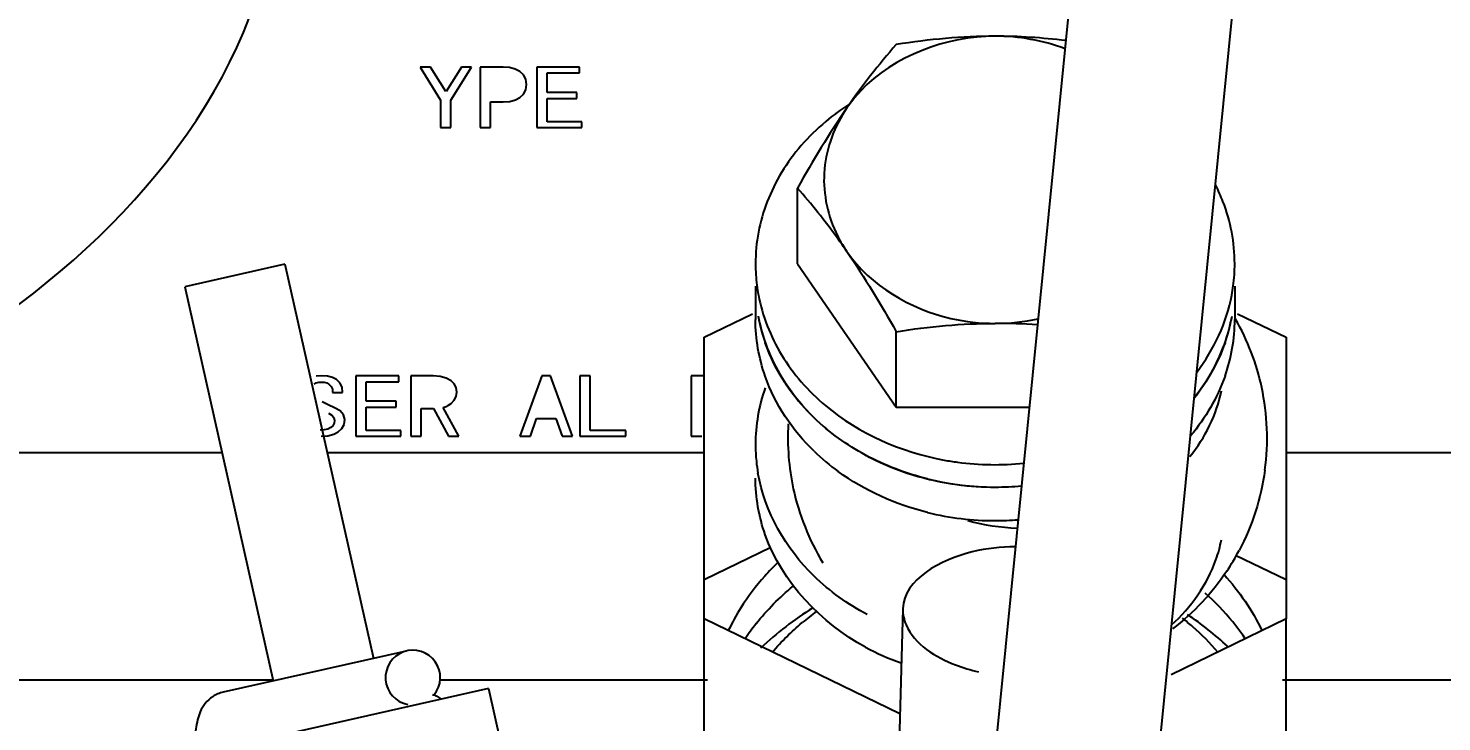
# Model space of a CAD drawing. Header units: millimetres. Extents: x 9130 to 9550, y -18883 to -17651.
# Drawn here: x 9355.6414 to 9356.0544, y -18046.0648 to -18045.8623 of the extents above; entities that cross this region are included whole.
import ezdxf

# ---------------------------------------------------------------- set-up
doc = ezdxf.new("R2010")
doc.units = ezdxf.units.MM
doc.layers.add('3884027_DKREDXF_CONTINUOUS_LINE', color=7, linetype='Continuous')
doc.styles.add('KOTE ZA MONNTAZU', font='simplex.shx', dxfattribs={"width": 0.7, "oblique": 8, "height": 3})
doc.dimstyles.new('KOTE ZA MONTAZU u cm', dxfattribs={"dimscale": 0, "dimtxt": 1.5, "dimasz": 1.5, "dimexe": 0.8, "dimexo": 0.1, "dimgap": 1, "dimtad": 1, "dimdec": 1, "dimlfac": 10, "dimzin": 12, "dimdsep": 46, "dimtxsty": 'KOTE ZA MONNTAZU', "dimcen": 1.5, "dimclrt": 1, "dimadec": 0, "dimazin": 0, "dimtfac": 1, "dimtdec": 1, "dimtmove": 0, "dimatfit": 3, "dimfxl": 1, "dimtolj": 2, "dimtzin": 0, "dimarcsym": 0})

# ---------------------------------------------------------------- blocks, each defined once
blk = doc.blocks.new('*D1102')
at = {"color": 0, "lineweight": -2, "transparency": 16777216}
for p, q in [((9345.409900719793, -18047.62649770107), (9345.409900719793, -18048.7073860062)), ((9359.40990071979, -18047.62649770108), (9359.40990071979, -18048.7073860062)), ((9346.009900719793, -18048.5073860062), (9358.809900719789, -18048.5073860062))]:
    blk.add_line(p, q, dxfattribs=at)
at = {"color": 0, "transparency": 16777216}
for points in [[(9346.009900719793, -18048.4073860062), (9346.009900719793, -18048.6073860062), (9345.409900719793, -18048.5073860062)], [(9358.809900719789, -18048.4073860062), (9358.809900719789, -18048.6073860062), (9359.40990071979, -18048.5073860062)]]:
    blk.add_solid(points, dxfattribs=at)
at = {"layer": 'Defpoints', "color": 0, "transparency": 16777216}
for p in [(9345.409900719793, -18047.52649770107), (9359.40990071979, -18047.52649770108), (9359.40990071979, -18048.5073860062)]:
    blk.add_point(p, dxfattribs=at)
at = {"color": 1, "transparency": 16777216, "insert": (9352.40990071979, -18047.7073860062), "char_height": 3, "width": 6.92318780531059, "attachment_point": 5, "style": 'KOTE ZA MONNTAZU'}
blk.add_mtext('\\A2;{\\H0.4x;140 cm}', dxfattribs=at)

msp = doc.modelspace()

# ---------------------------------------------------------------- linework, layer by layer
at = {"layer": '3884027_DKREDXF_CONTINUOUS_LINE', "color": 6, "linetype": 'Continuous'}
for p, q in [((9355.951013219461, -18045.80081927127), (9355.912133245796, -18046.19161795366)), ((9355.998379382445, -18045.80553165965), (9355.95949940878, -18046.19633034204)), ((9355.866165692876, -18045.93106270212), (9355.866165692876, -18045.90898622521)), ((9355.716426044613, -18045.931205382), (9355.68715885313, -18045.93778233188)), ((9355.716427469424, -18045.93120506182), (9355.742299324405, -18046.04633389018)), ((9355.866165692876, -18045.93106270212), (9355.895033206334, -18045.97299624641)), ((9355.687157428316, -18045.93778265207), (9355.713029283297, -18046.05291148043)), ((9355.853900719792, -18045.93759836466), (9355.853900719792, -18045.94740185848)), ((9355.993900719792, -18045.93759836466), (9355.993900719792, -18045.94740185848)), ((9355.895033206334, -18045.97299624641), (9355.895033206334, -18045.95091976951)), ((9355.895033206334, -18045.97299624641), (9355.933883590931, -18045.97299624641)), ((9355.698053143564, -18045.98626819481), (9355.555343813086, -18045.98626819481)), ((9355.838900719793, -18045.98626819481), (9355.728801306735, -18045.98626819481)), ((9356.268900719793, -18045.98626819481), (9356.008900719791, -18045.98626819481)), ((9355.896949057767, -18046.03183596203), (9355.894602463211, -18046.11515834485)), ((9355.838900719793, -18046.09240639495), (9355.838900719793, -18046.03483139425)), ((9356.008900719791, -18046.1056344688), (9356.008900719791, -18046.03483139425)), ((9355.751812450393, -18046.04419609186), (9355.69835866682, -18046.0562082747)), ((9355.77593125187, -18046.05517511322), (9355.686413085486, -18046.07529171696)), ((9355.775931850005, -18046.05517497881), (9355.779439898137, -18046.0707856674))]:
    msp.add_line(p, q, dxfattribs=at)
at = {"layer": '3884027_DKREDXF_CONTINUOUS_LINE', "color": 7, "linetype": 'Continuous'}
for p, q in [((9355.755958481526, -18045.87365012056), (9355.7619009098, -18045.88326317209)), ((9355.758908320024, -18045.87365012056), (9355.755958481526, -18045.87365012056)), ((9355.763397204688, -18045.88081456463), (9355.758908320024, -18045.87365012056)), ((9355.768014343203, -18045.87365012056), (9355.763525458535, -18045.88081456463)), ((9355.764936250862, -18045.88326317209), (9355.7709641817, -18045.87365012056)), ((9355.7709641817, -18045.87365012056), (9355.768014343203, -18045.87365012056)), ((9355.773443756085, -18045.87365012056), (9355.773443756085, -18045.89132779009)), ((9355.780198458726, -18045.87365012056), (9355.773443756085, -18045.87365012056)), ((9355.782072482123, -18045.87378617052), (9355.780198458726, -18045.87365012056)), ((9355.786110223295, -18045.87590718314), (9355.785072104934, -18045.87491976887)), ((9355.789988502425, -18045.87365012056), (9355.789988502425, -18045.89132779009)), ((9355.80251462821, -18045.87365012056), (9355.789988502425, -18045.87365012056)), ((9355.80251462821, -18045.87536649699), (9355.80251462821, -18045.87365012056)), ((9355.786782810848, -18045.88023744811), (9355.78699591265, -18045.87872871382)), ((9355.793023843487, -18045.88108663212), (9355.793023843487, -18045.87536649699)), ((9355.793023843487, -18045.87536649699), (9355.80251462821, -18045.87536649699)), ((9355.801745105126, -18045.88108663212), (9355.793023843487, -18045.88108663212)), ((9355.793023843487, -18045.88961141367), (9355.793023843487, -18045.88280300855)), ((9355.793023843487, -18045.88280300855), (9355.801745105126, -18045.88280300855)), ((9355.801745105126, -18045.88280300855), (9355.801745105126, -18045.88108663212)), ((9355.7619009098, -18045.88326317209), (9355.7619009098, -18045.89132779009)), ((9355.764936250862, -18045.89132779009), (9355.764936250862, -18045.88326317209)), ((9355.776479097143, -18045.89132779009), (9355.776479097143, -18045.88380058937)), ((9355.776479097143, -18045.88380058937), (9355.780198458726, -18045.88380058937)), ((9355.780198458726, -18045.88380058937), (9355.782102637206, -18045.88365999975)), ((9355.7619009098, -18045.89132779009), (9355.764936250862, -18045.89132779009)), ((9355.773443756085, -18045.89132779009), (9355.776479097143, -18045.89132779009)), ((9355.789988502425, -18045.89132779009), (9355.803155897449, -18045.89132779009)), ((9355.803155897449, -18045.88961141367), (9355.793023843487, -18045.88961141367)), ((9355.803155897449, -18045.89132779009), (9355.803155897449, -18045.88961141367)), ((9355.838900719793, -18045.95251625896), (9355.853057907536, -18045.94566125411)), ((9355.994743532052, -18045.94566125411), (9356.008900719791, -18045.95251625896)), ((9355.838900719793, -18046.03483139425), (9355.838900719793, -18045.95251625896)), ((9356.008900719791, -18045.95251625896), (9356.008900719791, -18046.03483139425)), ((9355.72710896604, -18045.96380623516), (9355.725536707405, -18045.96396257378)), ((9355.728825094973, -18045.96392452506), (9355.72710896604, -18045.96380623516)), ((9355.732490986828, -18045.96587593482), (9355.731469596862, -18045.96489450515)), ((9355.737155517438, -18045.96380623516), (9355.737155517438, -18045.98148390469)), ((9355.74968164322, -18045.96380623516), (9355.737155517438, -18045.96380623516)), ((9355.740190858496, -18045.97124274672), (9355.740190858496, -18045.96552261159)), ((9355.740190858496, -18045.96552261159), (9355.74968164322, -18045.96552261159)), ((9355.74968164322, -18045.96552261159), (9355.74968164322, -18045.96380623516)), ((9355.75318724839, -18045.96380623516), (9355.75318724839, -18045.98148390469)), ((9355.759685443334, -18045.96380623516), (9355.75318724839, -18045.96380623516)), ((9355.791492397542, -18045.96380623516), (9355.785079705163, -18045.98148390469)), ((9355.794057474495, -18045.96380623516), (9355.791492397542, -18045.96380623516)), ((9355.800470166878, -18045.98148390469), (9355.794057474495, -18045.96380623516)), ((9355.802564979722, -18045.96380623516), (9355.802564979722, -18045.98148390469)), ((9355.805600320784, -18045.96380623516), (9355.802564979722, -18045.96380623516)), ((9355.805600320784, -18045.97976752826), (9355.805600320784, -18045.96380623516)), ((9355.835141457015, -18045.96380623516), (9355.835141457015, -18045.98148390469)), ((9355.838818067316, -18045.96380623516), (9355.835141457015, -18045.96380623516)), ((9355.730315312232, -18045.96870345009), (9355.733265150726, -18045.96870345009)), ((9355.729079106955, -18045.97232223068), (9355.72728613693, -18045.97141083477)), ((9355.73095658147, -18045.9731472192), (9355.729079106955, -18045.97232223068)), ((9355.732585158477, -18045.97404811072), (9355.73095658147, -18045.9731472192)), ((9355.748912120138, -18045.97124274672), (9355.740190858496, -18045.97124274672)), ((9355.740190858496, -18045.97976752826), (9355.740190858496, -18045.97295912315)), ((9355.740190858496, -18045.97295912315), (9355.748912120138, -18045.97295912315)), ((9355.748912120138, -18045.97295912315), (9355.748912120138, -18045.97124274672)), ((9355.756222589449, -18045.98148390469), (9355.756222589449, -18045.97332187981)), ((9355.756222589449, -18045.97332187981), (9355.759813697181, -18045.97332187981)), ((9355.759813697181, -18045.97332187981), (9355.764174328002, -18045.98148390469)), ((9355.767252420346, -18045.98148390469), (9355.762635281832, -18045.97305653003)), ((9355.733031960548, -18045.97923812333), (9355.733687416601, -18045.978019622)), ((9355.733687416601, -18045.978019622), (9355.733906419964, -18045.97659340748)), ((9355.788157797508, -18045.98148390469), (9355.789953351372, -18045.97631462226)), ((9355.789953351372, -18045.97631462226), (9355.795596520666, -18045.97631462226)), ((9355.795596520666, -18045.97631462226), (9355.797392074533, -18045.98148390469)), ((9355.73198261225, -18045.98022097409), (9355.733031960548, -18045.97923812333)), ((9355.737155517438, -18045.98148390469), (9355.750322912458, -18045.98148390469)), ((9355.750322912458, -18045.97976752826), (9355.740190858496, -18045.97976752826)), ((9355.750322912458, -18045.98148390469), (9355.750322912458, -18045.97976752826)), ((9355.75318724839, -18045.98148390469), (9355.756222589449, -18045.98148390469)), ((9355.764174328002, -18045.98148390469), (9355.767252420346, -18045.98148390469)), ((9355.785079705163, -18045.98148390469), (9355.788157797508, -18045.98148390469)), ((9355.797392074533, -18045.98148390469), (9355.800470166878, -18045.98148390469)), ((9355.802564979722, -18045.98148390469), (9355.81598888244, -18045.98148390469)), ((9355.81598888244, -18045.97976752826), (9355.805600320784, -18045.97976752826)), ((9355.81598888244, -18045.98148390469), (9355.81598888244, -18045.97976752826)), ((9355.835141457015, -18045.98148390469), (9355.838176798077, -18045.98148390469)), ((9355.838900719793, -18046.02331933352), (9355.858371836754, -18046.01389128865)), ((9355.994124849489, -18046.01616475844), (9356.008900719791, -18046.02331933352)), ((9355.896084898248, -18046.06252035535), (9355.838900719793, -18046.03483139425)), ((9356.008900719791, -18046.03483139425), (9355.975296684084, -18046.05110269276)), ((9355.413900719794, -18046.05257799918), (9355.712954343087, -18046.05257799918)), ((9355.761615373138, -18046.05257799918), (9355.839900719793, -18046.05257799918)), ((9356.007900719795, -18046.05257799918), (9356.223900719795, -18046.05257799918))]:
    msp.add_line(p, q, dxfattribs=at)
for points in [[(9355.785072104934, -18045.87491976887), (9355.783698112771, -18045.87420256121), (9355.782072482123, -18045.87378617052)], [(9355.78699591265, -18045.87872871382), (9355.786776894654, -18045.87720100682), (9355.786110223295, -18045.87590718314)], [(9355.782102637206, -18045.88365999975), (9355.783750614, -18045.88323178182), (9355.785072104934, -18045.88253765877)], [(9355.785072104934, -18045.88253765877), (9355.78612719415, -18045.8815281905), (9355.786782810848, -18045.88023744811)], [(9355.724928650632, -18045.96625484263), (9355.72556878692, -18045.96590122545), (9355.726305723465, -18045.96568824681), (9355.72710896604, -18045.96562001847)], [(9355.72710896604, -18045.96562001847), (9355.7279152492, -18045.96568878677), (9355.728651834708, -18045.96590234555), (9355.729289281453, -18045.96625484263)], [(9355.731469596862, -18045.96489450515), (9355.730305323044, -18045.96429277998), (9355.728825094973, -18045.96392452506)], [(9355.764943851087, -18045.96525726181), (9355.763483665249, -18045.96446581753), (9355.761735897964, -18045.96397544344), (9355.759685443334, -18045.96380623516)], [(9355.766611151108, -18045.96861276093), (9355.76642661683, -18045.96727230126), (9355.765853911902, -18045.96613038735), (9355.764943851087, -18045.96525726181)], [(9355.729289281453, -18045.96625484263), (9355.729944263303, -18045.96688809985), (9355.730312047102, -18045.9677251644), (9355.730315312232, -18045.96870345009)], [(9355.733265150726, -18045.96870345009), (9355.733119897077, -18045.96717254751), (9355.732490986828, -18045.96587593482)], [(9355.764943851087, -18045.97187757088), (9355.765858267581, -18045.97096744962), (9355.766426960583, -18045.96986168911), (9355.766611151108, -18045.96861276093)], [(9355.733906419964, -18045.97659340748), (9355.73356662899, -18045.97517755174), (9355.732585158477, -18045.97404811072)], [(9355.762635281832, -18045.97305653003), (9355.763493614015, -18045.97276929506), (9355.764255353477, -18045.97236328394), (9355.764943851087, -18045.97187757088)], [(9355.729161027602, -18045.97468893501), (9355.730124155592, -18045.97526831611), (9355.730737379627, -18045.97598168965), (9355.73095658147, -18045.97686547498)], [(9355.73095658147, -18045.97686547498), (9355.730822300922, -18045.97768406933), (9355.730425597068, -18045.97837856256), (9355.72980229684, -18045.97895132578)], [(9355.72980229684, -18045.97895132578), (9355.728959093552, -18045.97937152521), (9355.72790101433, -18045.97960665835), (9355.7267242045, -18045.9796768391)], [(9355.726980712194, -18045.98148390469), (9355.728980472692, -18045.98133936747), (9355.730679431088, -18045.98090210106), (9355.73198261225, -18045.98022097409)]]:
    msp.add_lwpolyline(points, dxfattribs=at)
at = {"layer": '3884027_DKREDXF_CONTINUOUS_LINE', "color": 6, "linetype": 'Continuous'}
for centre, radius, start, end in [((9356.044896268091, -18045.99864597169), 0.199438540547, 138.7139480399759, 145.4666876256368), ((9355.91552571409, -18045.90968253294), 0.04243146522300001, 136.8106926492131, 145.3985311200264), ((9355.91798827024, -18045.94159980694), 0.067887945881, 122.8124731542765, 129.9421776666534), ((9355.914861780942, -18045.93788743246), 0.06303444625200001, 129.929761688896, 139.0270939962858), ((9355.911140284587, -18045.93463526556), 0.05809219250100001, 139.0421421512247, 148.648086408393), ((9355.90767501918, -18045.93249438086), 0.054019016674, 148.6749589366444, 158.7561665946527), ((9355.717762580922, -18046.03943231347), 0.197584578293, 35.92227479641172, 41.3154171447319), ((9355.94093502714, -18045.93213286918), 0.05313438616300001, 21.19643365319252, 26.80990191560997), ((9355.904948989091, -18045.93139948618), 0.051081517705, 158.7929003313553, 169.2583965416185), ((9355.942852450497, -18045.93139948618), 0.051081517705, 10.74160345838151, 21.20709966864468), ((9355.903511885374, -18045.9310859301), 0.04961117101600001, 169.3048400061626, 179.9731740700352), ((9355.913108871793, -18045.90509915909), 0.03949164227200001, 205.1380754904322, 214.5938287549242), ((9355.710594371785, -18046.04454051995), 0.20638642264, 34.54084511445015, 35.90317450032408), ((9355.944289554218, -18045.9310859301), 0.04961117101600001, 0.02682592996483955, 10.6951599938374), ((9355.903125193794, -18045.9310606105), 0.049224474043, 180.0024345753652, 183.8196973677258), ((9355.944676245797, -18045.9310606105), 0.049224474043, 356.1803026322742, 359.9975654242179), ((9355.903564608716, -18045.93102818941), 0.049665072751, 183.8232466628425, 190.6966644502452), ((9355.94434778119, -18045.93103905372), 0.04955364505400001, 352.4407260541608, 356.1807332216971), ((9355.904948989091, -18045.93072591805), 0.051081517705, 190.7416034583815, 201.2070996686446), ((9355.944114217402, -18045.93100872019), 0.04978916944200001, 349.3075097252586, 352.4414807599349), ((9355.90767501918, -18045.92963102337), 0.054019016674, 201.2438334053473, 211.3250410633556), ((9355.92391262641, -18045.8892652837), 0.05922222936900001, 269.9884806945385, 282.2669891739143), ((9355.923795881006, -18046.11288620346), 0.164398725019, 85.64604007592808, 89.96346187992286), ((9355.944354363988, -18045.94738438802), 0.04954635888700001, 350.2714823071745, 359.979797028934), ((9355.932967823772, -18045.98214698844), 0.07042222767600001, 12.2583671252942, 29.69499012053767), ((9355.943157468611, -18045.94714734987), 0.050766106688, 340.6817719497873, 350.2360682998216), ((9355.911140284587, -18045.92749013867), 0.05809219250100001, 211.351913591607, 220.9578578487754), ((9355.914861780942, -18045.92423797177), 0.063034446251, 220.972906003714, 230.070238311104), ((9355.904643936234, -18045.98412483311), 0.050766072, 160.6817651005922, 170.2360645908833), ((9355.932807774005, -18045.9820157414), 0.070550948443, 352.3852475660453, 12.12661167850081), ((9355.903447038634, -18045.98388779446), 0.04954632192200001, 170.2714786690445, 179.9797969887049), ((9355.933811928839, -18045.9819651813), 0.07044129592000002, 176.6570817017551, 192.1512084580524), ((9355.90322054762, -18045.98386624355), 0.049319827994, 180.00474030762, 185.7227993677855), ((9355.916623553903, -18045.93861662755), 0.065668502126, 225.9901385936338, 234.038698505386), ((9355.903559941684, -18045.98383459899), 0.04966068602400001, 185.7200810628617, 189.7272679447149), ((9355.92376849281, -18045.90758993353), 0.082172184594, 259.6408722421041, 262.4348971188604), ((9355.923904908012, -18045.90626218036), 0.08350634967600001, 262.4620500905033, 275.761828343058), ((9355.933794757782, -18045.98182275299), 0.07045463446400001, 192.2673796963246, 211.2715595749854), ((9355.92387718917, -18045.92334000796), 0.082768815873, 256.2323477630452, 270.0162888080661), ((9355.933319039143, -18045.94068973132), 0.067694879742, 255.0762401019842, 267.5080683733651), ((9355.923900546362, -18045.92271173087), 0.083397089618, 270.0001191520748, 274.638307733846), ((9355.933558944687, -18045.98206902083), 0.06979485032000002, 326.2151492148415, 331.9910568561698), ((9355.924172122412, -18046.11655694524), 0.100431525587, 122.2121338072449, 133.2270836808606), ((9355.92368032917, -18046.11648152292), 0.100342050474, 47.23809135935758, 55.75262760632314), ((9355.753810028842, -18046.05194670439), 0.008000000000000002, 320.2944953840253, 259.1956520234644)]:
    msp.add_arc(centre, radius, start, end, dxfattribs=at)
at = {"layer": '3884027_DKREDXF_CONTINUOUS_LINE', "color": 7, "linetype": 'Continuous'}
for centre, radius, start, end in [((9355.904681961738, -18045.93733213738), 0.05080583514100001, 190.2696029663234, 199.3165262496421), ((9355.90491382102, -18045.93727360909), 0.051044380087, 190.2878493194318, 201.208792120771), ((9355.942852450497, -18045.9372615806), 0.051081517705, 338.7929003313553, 349.2583965416185), ((9355.943119477846, -18045.93733213738), 0.05080583514100001, 340.6834737503579, 349.7303970336765), ((9355.914928181455, -18045.93070894097), 0.063126999728, 220.9777216905352, 230.3792879295304), ((9355.92387718917, -18045.91353651414), 0.082768815874, 256.2323477630452, 270.0162888080661), ((9355.923896677888, -18045.91305357301), 0.08325175375700002, 262.4445772018705, 270.0027817314862), ((9355.923900983582, -18045.91292847215), 0.08337685452500002, 269.9998187273464, 275.3226263393837), ((9355.949113282184, -18046.00354479911), 0.04172212673, 340.4293032955219, 348.6443370962436), ((9355.912111689255, -18046.07177895685), 0.074348208604, 134.0630501597256, 138.3136997069086), ((9355.908985660039, -18046.06906250898), 0.07020713814200001, 138.2726209535227, 147.70175661877), ((9355.93565067525, -18046.08266638123), 0.07437246683700001, 39.15832505259679, 48.15921139423853), ((9355.905360479037, -18046.06670717715), 0.06588435758500001, 147.7486134799882, 154.4020760448205), ((9355.91649439695, -18046.09475153636), 0.07653301895100001, 125.8286054545321, 129.7342982545528), ((9355.93213918841, -18046.09371890997), 0.07520695720100001, 48.83844793874574, 51.81761318773545), ((9355.938698251275, -18046.08008830683), 0.07038143878900001, 35.95816090893056, 39.09758675002827), ((9355.90856128376, -18046.07967446064), 0.06969971326900001, 141.4065105358929, 145.9129781125429), ((9355.934633676954, -18046.09094158166), 0.071474210864, 40.53679534718835, 48.87852804938953), ((9355.93988294712, -18046.07922122553), 0.06891334653700001, 34.07446034215329, 35.95299879273035), ((9355.921816251308, -18045.97656450065), 0.07550246809400002, 241.7296797552414, 250.3798521721631)]:
    msp.add_arc(centre, radius, start, end, dxfattribs=at)
at = {"layer": '3884027_DKREDXF_CONTINUOUS_LINE', "color": 6, "linetype": 'Continuous'}
for points, knots in [([(9355.55341926469, -18045.98653957595), (9355.571501821885, -18045.9809991996), (9355.635727577546, -18045.95366056231), (9355.694412386247, -18045.89917162041), (9355.709147271265, -18045.84988741104)], [0, 0, 0, 0, 0.2688235167, 1, 1, 1, 1]), ([(9355.880599449605, -18045.92752073972), (9355.887423486487, -18045.93743347618), (9355.903277949341, -18045.94681301841), (9355.919560800978, -18045.94848751187), (9355.923900719792, -18045.94848751187)], [0, 0, 0, 0, 0.7349578087, 1, 1, 1, 1]), ([(9355.929802045297, -18046.01375241533), (9355.925572504273, -18046.01381023181), (9355.913410126997, -18046.01480678882), (9355.897193519862, -18046.02311288887), (9355.89694962933, -18046.03183704217)], [0, 0, 0, 0, 0.3264469891, 1, 1, 1, 1]), ([(9355.89694962933, -18046.03183704217), (9355.89690490428, -18046.03343689183), (9355.898676228097, -18046.04134835019), (9355.906580015924, -18046.04599267527), (9355.912361599361, -18046.04823408542)], [0, 0, 0, 0, 0.2051540393, 1, 1, 1, 1]), ([(9355.69835866682, -18046.0562082747), (9355.697282057265, -18046.05645021138), (9355.695324757979, -18046.05731038151), (9355.693779239782, -18046.05874857751), (9355.693158820892, -18046.05950321139)], [0, 0, 0, 0, 0.5304099528, 1, 1, 1, 1]), ([(9355.693158820892, -18046.05950321139), (9355.692557863165, -18046.06023417409), (9355.691611055068, -18046.06178496967), (9355.691093192685, -18046.06350668794), (9355.690896424074, -18046.06432476355)], [0, 0, 0, 0, 0.5293335677000001, 1, 1, 1, 1]), ([(9355.759538334156, -18046.05685625471), (9355.75997512278, -18046.0570176183), (9355.760813685696, -18046.05739633813), (9355.761601958942, -18046.05786823369), (9355.761978274271, -18046.05811762697)], [0, 0, 0, 0, 0.5077356028, 1, 1, 1, 1]), ([(9355.690896424074, -18046.06432476355), (9355.690688386343, -18046.0651896911), (9355.69036869814, -18046.06697038421), (9355.69023500298, -18046.06877221063), (9355.690192992815, -18046.06968630897)], [0, 0, 0, 0, 0.4929437811, 1, 1, 1, 1])]:
    msp.add_open_spline(points, degree=3, knots=knots, dxfattribs=at)
for points in [[(9355.923900719792, -18045.86462042328), (9355.909750358953, -18045.86462042328), (9355.89426449717, -18045.87031631425), (9355.88458908698, -18045.88064196917)], [(9355.923900719792, -18045.86462042328), (9355.914244120378, -18045.86462042328), (9355.904572621848, -18045.86555285962), (9355.895033206334, -18045.86705268092)], [(9355.944543713658, -18045.86590703294), (9355.93769844109, -18045.86508587176), (9355.930795069815, -18045.86462042328), (9355.923900719792, -18045.86462042328)], [(9355.944329897977, -18045.86828038099), (9355.937853083373, -18045.86584900128), (9355.93081886511, -18045.86462042328), (9355.923900719792, -18045.86462042328)], [(9355.880599449609, -18045.88558719542), (9355.87540298081, -18045.89313569297), (9355.870679199876, -18045.90101055234), (9355.866165692876, -18045.90898622521)], [(9355.880599449609, -18045.88558719542), (9355.8770081942, -18045.89080392695), (9355.874604538863, -18045.89711110994), (9355.874040615674, -18045.90341931047)], [(9355.874040615674, -18045.90341931047), (9355.87348406566, -18045.90964503267), (9355.874707857218, -18045.91621414365), (9355.877357613268, -18045.92187525288)], [(9355.880599449602, -18045.92752073971), (9355.885795918397, -18045.93506923726), (9355.890519699331, -18045.94294409664), (9355.895033206334, -18045.95091976951)], [(9355.98293375633, -18045.96261154153), (9355.987882855288, -18045.9560977347), (9355.991521212747, -18045.94828514309), (9355.993038903633, -18045.94024649431)], [(9355.85673621164, -18045.96394152099), (9355.854887727912, -18045.95866212266), (9355.853900719792, -18045.95299551014), (9355.853900719792, -18045.94740185848)], [(9355.895033206334, -18045.95091976951), (9355.904572621848, -18045.94941994821), (9355.914244120378, -18045.94848751187), (9355.923900719792, -18045.94848751187)], [(9355.870998249588, -18045.98584674271), (9355.864737511985, -18045.97978710441), (9355.859615512329, -18045.97216500439), (9355.85673621164, -18045.96394152099)], [(9355.991065227945, -18045.96394152099), (9355.988852743254, -18045.97026053144), (9355.985342269656, -18045.97622098772), (9355.981022112415, -18045.98133579202)], [(9355.980795649519, -18045.98738925469), (9355.985280435389, -18045.98188467661), (9355.988624259671, -18045.97515074284), (9355.990018649632, -18045.96818874882)], [(9355.874403245109, -18045.97257479306), (9355.884120515131, -18045.98072440082), (9355.896516960545, -18045.98614183766), (9355.908992499002, -18045.98842271109)], [(9355.870998249588, -18046.02231519363), (9355.862791921232, -18046.01437246133), (9355.856542543306, -18046.00348168091), (9355.854613218862, -18045.99222519261)], [(9355.904179440813, -18046.00373077603), (9355.894881380622, -18046.00144107296), (9355.885806858949, -18045.99739901585), (9355.878060468416, -18045.99176962003)], [(9356.00273656568, -18045.99136456065), (9356.00163638366, -18045.99951297339), (9355.99903916277, -18046.00758542194), (9355.995179024556, -18046.0148453368)], [(9355.886491946983, -18046.03349087827), (9355.88086604171, -18046.03050771636), (9355.87557391809, -18046.02674388677), (9355.870998249588, -18046.02231519363)], [(9355.991567645202, -18046.02088025369), (9355.987284216184, -18046.02728373915), (9355.981867131262, -18046.03305447365), (9355.97573388972, -18046.03771663391)], [(9355.912361599361, -18046.04823408542), (9355.914537598861, -18046.04907767912), (9355.916782747941, -18046.04975480329), (9355.919054381304, -18046.05028987899)]]:
    msp.add_open_spline(points, degree=3, dxfattribs=at)
at = {"layer": '3884027_DKREDXF_CONTINUOUS_LINE', "color": 7, "linetype": 'Continuous'}
for points in [[(9355.870998249588, -18045.97604324889), (9355.864737511985, -18045.96998361059), (9355.859615512329, -18045.96236151057), (9355.85673621164, -18045.95413802717)], [(9355.857326763655, -18045.95573981361), (9355.85963285505, -18045.96169175242), (9355.863090048466, -18045.96728097545), (9355.867269530188, -18045.97210545114)], [(9355.991065227945, -18045.95413802717), (9355.989030605006, -18045.95994905207), (9355.985904230432, -18045.96545502466), (9355.98206218337, -18045.97026609265)], [(9355.98214534567, -18045.97016165496), (9355.985599542726, -18045.96581572513), (9355.988469035967, -18045.96091629811), (9355.990474675933, -18045.95573981361)], [(9355.88605586257, -18045.98698580386), (9355.88059409505, -18045.9840420142), (9355.875456567383, -18045.98035836238), (9355.870998249588, -18045.97604324889)], [(9355.904179440813, -18045.99392728222), (9355.89789795641, -18045.99238042902), (9355.891750519733, -18045.99005511664), (9355.88605586257, -18045.98698580386)], [(9355.886055969439, -18045.98698560565), (9355.88651413335, -18045.98723263149), (9355.886974718223, -18045.987474599), (9355.887437523654, -18045.98771145646)], [(9355.887437523654, -18045.98771145646), (9355.895360035645, -18045.99176608919), (9355.904128010292, -18045.99441065946), (9355.912950307242, -18045.99558254655)], [(9355.85673621164, -18046.01021348285), (9355.854887727966, -18046.00493408668), (9355.853900719792, -18045.99926747621), (9355.853900719792, -18045.99367382661)], [(9355.88605586257, -18046.04306124708), (9355.873136361695, -18046.03609788248), (9355.861586250032, -18046.02406552519), (9355.85673621164, -18046.01021348285)], [(9355.975461969256, -18046.03656236039), (9355.98116100365, -18046.03141642777), (9355.985856775123, -18046.02475670758), (9355.98842507545, -18046.01752044826)], [(9355.990785505159, -18046.02185770032), (9355.995211456366, -18046.02674322781), (9355.999014327028, -18046.03229655604), (9356.001859389851, -18046.03824323919)], [(9355.854084590146, -18046.03619642156), (9355.857284892796, -18046.0321846158), (9355.860938933447, -18046.02850410404), (9355.864892083666, -18046.02523162396)], [(9355.858847748439, -18046.04448830351), (9355.861497474465, -18046.04138363564), (9355.864434021287, -18046.03850613918), (9355.867572326957, -18046.03589634069)]]:
    msp.add_open_spline(points, degree=3, dxfattribs=at)

# ---------------------------------------------------------------- dimensions: what is measured, and where the dimension line sits
at = {"color": 4}
dim = msp.add_linear_dim(base=(9359.40990071979, -18048.5073860062), p1=(9345.409900719793, -18047.52649770107), p2=(9359.40990071979, -18047.52649770108), text='{\\H0.4x;<>}', dimstyle='KOTE ZA MONTAZU u cm', override={"dimscale": 1, "dimasz": 0.6, "dimexe": 0.2, "dimgap": 0.2, "dimpost": ' cm'}, dxfattribs=at)
dim.commit()
dim.dimension.update_dxf_attribs({"geometry": '*D1102', "text_midpoint": (9352.40990071979, -18048.5073860062), "dimtype": 160})

doc.saveas('drawing.dxf')
